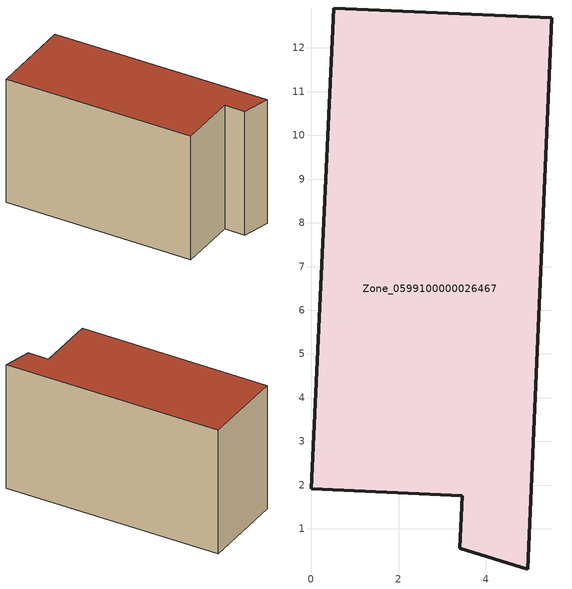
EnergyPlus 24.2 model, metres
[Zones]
Zone_0599100000026467
 floor ground (C_G): 3.46,1.76 0,1.92 0.51,12.91 5.51,12.69 4.95,0.08 3.4,0.56 z1.17
 wall outside (C_F): 4.95,0.08 5.51,12.69 0.51,12.91 0,1.92 3.46,1.76 3.4,0.56 4.95,0.08 z1.17:8.67
 roof outside (C_R): 3.4,0.56 4.95,0.08 5.51,12.69 0.51,12.91 0,1.92 3.46,1.76 z8.67
[BUILDING]
Pand.0599100000026467: North Axis=0; Terrain=City; Loads Convergence Tolerance Value=0.04; Temperature Convergence Tolerance Value=0.4; Solar Distribution=FullExterior; Maximum Number of Warmup Days=25; Minimum Number of Warmup Days=1
[Site:Location]
Rotterdam.The.Hague.AP_ZH_NLD Design_Conditions: Latitude=51.96; Longitude=4.45; Time Zone=1; Elevation=-4.5
[SITE:GROUNDTEMPERATURE:BUILDINGSURFACE]
18, 18, 18, 18, 18, 18, 18, 18, 18, 18, 18, 18
[MATERIAL] Thermal Absorptance=0.9; Solar Absorptance=0.7; Visible Absorptance=0.7
Name | Roughness | Thickness | Conductivity | Density | Specific Heat
G.TI.1975-1991 | MediumSmooth | 0.15 | 0.288461 | 540 | 1210
F.TI.1975-1991 | Rough | 0.3 | 0.230769 | 1920 | 840
R.TI.1975-1991 | MediumRough | 0.2 | 0.153846 | 1500 | 1000
[CONSTRUCTION]
C_G: G.TI.1975-1991
C_F: F.TI.1975-1991
C_R: R.TI.1975-1991
[ZONE]
Zone_0599100000026467: Type=1; Multiplier=1; Ceiling Height=Autocalculate; Volume=Autocalculate; Floor Area=autocalculate; Part of Total Floor Area=Yes
[ZONEINFILTRATION:DESIGNFLOWRATE]
Infil_Zone_0599100000026467: Zone or ZoneList or Space or SpaceList=Zone_0599100000026467; Schedule=AlwaysOn; Design Flow Rate Calculation Method=Flow/Area; Flow Rate per Floor Area=0.003; Constant Term Coefficient=1; Temperature Term Coefficient=0; Velocity Term Coefficient=0; Velocity Squared Term Coefficient=0
[HVACTEMPLATE:ZONE:IDEALLOADSAIRSYSTEM]
Zone_0599100000026467: Maximum Heating Supply Air Temperature=50; Minimum Cooling Supply Air Temperature=13; Maximum Heating Supply Air Humidity Ratio=0.0156; Minimum Cooling Supply Air Humidity Ratio=0.0077; Heating Limit=NoLimit; Cooling Limit=NoLimit; Dehumidification Control Type=ConstantSensibleHeatRatio; Cooling Sensible Heat Ratio=0.7; Dehumidification Setpoint=60; Humidification Control Type=None; Humidification Setpoint=30; Outdoor Air Method=None; Outdoor Air Flow Rate per Person=0.00944; Outdoor Air Flow Rate per Zone Floor Area=0; Outdoor Air Flow Rate per Zone=0; Demand Controlled Ventilation Type=None; Outdoor Air Economizer Type=NoEconomizer; Heat Recovery Type=None; Sensible Heat Recovery Effectiveness=0.7; Latent Heat Recovery Effectiveness=0.65
[ZONECONTROL:THERMOSTAT]
ThermostatControl_Zone_0599100000026467: Zone or ZoneList=Zone_0599100000026467; Control Type Schedule=DualSetpointControlType; Control 1=Thermostat_Zone_0599100000026467; Temperature Difference Between Cutout And Setpoint=0
[THERMOSTATSETPOINT:DUALSETPOINT]
Thermostat_Zone_0599100000026467: Heating Setpoint Temperature Schedule=HeatingSetpoint_Zone_0599100000026467; Cooling Setpoint Temperature Schedule=CoolingSetpoint_Zone_0599100000026467
[SCHEDULE:COMPACT]
HeatingSetpoint_Zone_0599100000026467: Through: 12/31, For: AllDays, Until: 24:00, 21
CoolingSetpoint_Zone_0599100000026467: Through: 12/31, For: AllDays, Until: 24:00, 24
DualSetpointControlType: Through: 12/31, For: AllDays, Until: 24:00, 4
AlwaysOn: Through: 12/31, For: AllDays, Until: 24:00, 1
